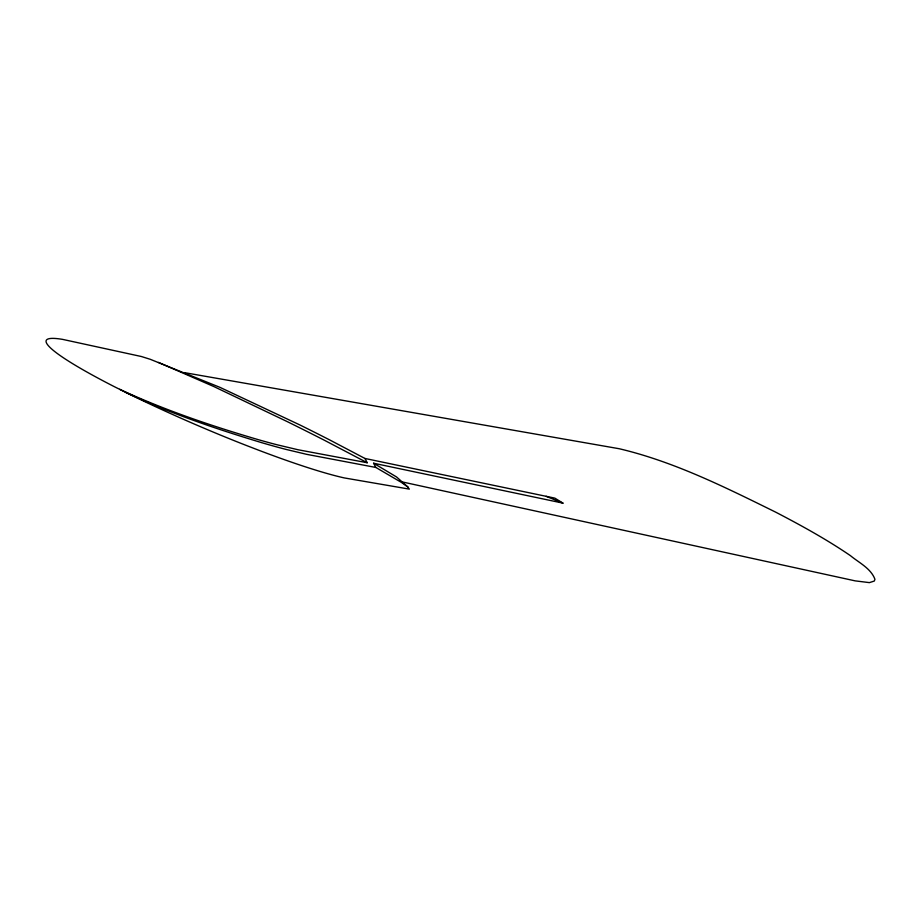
<?xml version="1.0" encoding="UTF-8"?>
<svg xmlns="http://www.w3.org/2000/svg" width="921" height="921" viewBox="0 0 921 921"><rect width="100%" height="100%" fill="white"/><g stroke="black" fill="none" stroke-linecap="round" stroke-linejoin="round"><path stroke-width="1.38" d="M184.304 372.614L619.223 448.734C674.207 461.697 725.276 487.336 775.701 512.157C801.258 525.465 826.586 539.372 850.405 555.639C858.971 562.719 870.898 568.349 874.95 579.297L874.294 581.047L869.412 582.625L855.149 580.863L402.454 481.971M364.946 458.462L367.226 462.733L297.92 449.724L276.749 444.693A418.445 47.973 24.1 0 1 258.237 439.651C211.105 425.813 164.352 410.018 119.742 389.33A39.545 3.937 23.4 0 1 113.617 386.302A174.587 18.535 23.2 0 1 65.817 359.374A174.932 18.581 23.2 0 1 57.298 353.503A175.865 18.673 23.2 0 1 62.593 339.377L141.35 356.508L150.273 359.305L220.073 387.407L300.073 425.042A367.502 36.483 23.3 0 1 329.787 439.985L364.946 458.462L554.856 498.134L562.95 503.131L373.604 463.228L375.849 467.454L401.395 482.397L407.589 486.783L409.338 489.12L344.27 477.918A176.751 18.788 23.2 0 1 259.388 450.484L246.736 445.614A175.784 18.673 23.2 0 1 183.532 419.343L180.251 417.892A174.829 18.57 23.2 0 1 125.475 392.265A39.396 3.914 23.3 0 1 119.742 389.33M375.849 467.454L306.67 454.341L286.074 449.425A409.396 46.775 24 0 1 261.817 442.702C215.422 428.714 169.291 413.103 125.475 392.265M158.447 362.402L213.845 386.555L287.283 421.634A447.537 42.389 23.5 0 1 324.111 440.111L367.226 462.733M546.141 496.315L562.95 503.131M373.604 463.228L396.594 476.997L408.291 487.393"/></g></svg>
